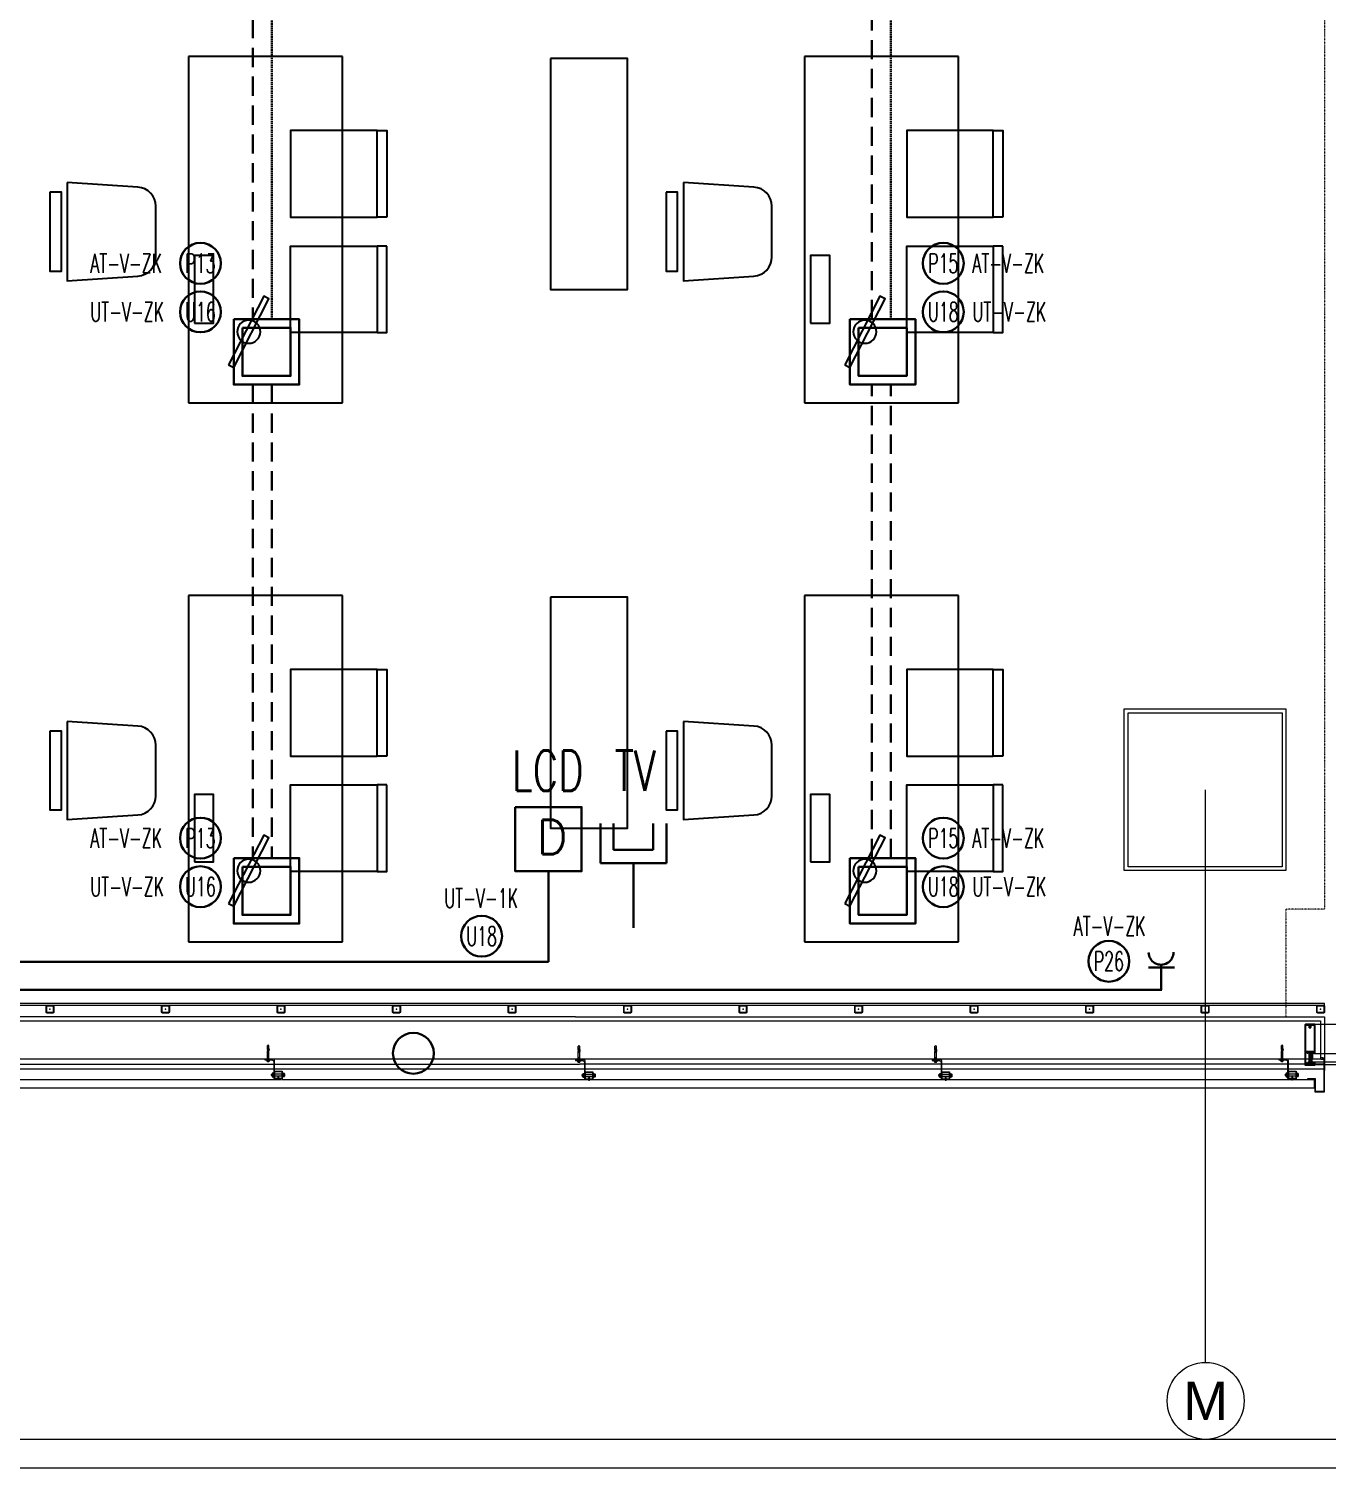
# Model space of a CAD drawing. Extents: x -1439 to 34962, y -872 to 8330.
# Drawn here: x 4630 to 5304, y 0 to 748 of the extents above; entities that cross this region are included whole.
import ezdxf
from ezdxf.enums import TextEntityAlignment as Align

# ---------------------------------------------------------------- set-up
doc = ezdxf.new("R2010")
doc.units = 0
doc.linetypes.add('DOT2', pattern=[0.125, 0, -0.125])
doc.linetypes.add('HIDDEN', pattern=[0.375, 0.25, -0.125])
doc.layers.get('0').update_dxf_attribs({"color": 9, "lineweight": 9})
for name, color, linetype, lineweight in [('00', 9, 'Continuous', 9), ('01', 9, 'Continuous', 9), ('05', 9, 'Continuous', 9), ('06D', 9, 'Continuous', 9), ('10', 9, 'Continuous', 9), ('10A', 9, 'Continuous', 9), ('11', 9, 'Continuous', 9), ('14', 9, 'Continuous', 9), ('15', 9, 'Continuous', 9), ('20', 9, 'DOT2', 9), ('24', 9, 'Continuous', 9), ('33', 9, 'BATTING', 9), ('40A', 9, 'Continuous', 9), ('E-DATA LCD EKRAN', 7, 'Continuous', 30), ('E-DATA PRİZİ (RJ45)', 7, 'Continuous', 30), ('E-KABLO', 7, 'Continuous', 30), ('E-PRİZ', 7, 'Continuous', 30), ('E-YAZI', 7, 'Continuous', 30)]:
    doc.layers.add(name, color=color, linetype=linetype, lineweight=lineweight)
doc.styles.add('Arial', font='arial.ttf', dxfattribs={"height": 2.5})
doc.styles.add('E-YAZI', font='txttw.shx')
doc.linetypes.add('BATTING', pattern='A,0.0001,-0.1,[134,ltypeshp.shx,S=0.1,R=0,X=-0.1,Y=0],-0.2,[134,ltypeshp.shx,S=0.1,R=180,X=0.1,Y=0],-0.1', length=0.4001)

# ---------------------------------------------------------------- blocks, each defined once
blk = doc.blocks.new('0_aks')
at = {"linetype": 'Continuous'}
blk.add_circle((0, 0), 2, dxfattribs=at)
at = {"style": 'Arial'}
blk.add_attdef('AKS', text='', height=2, dxfattribs=at).set_placement((0, 0), align=Align.MIDDLE_CENTER)
blk = doc.blocks.new('p-aks_vw')
at = {"layer": '24', "ltscale": 2}
blk.add_lwpolyline([(4840, 40), (4840, -257.5)], dxfattribs=at)
at = {"layer": '24', "xscale": 10, "yscale": 10, "zscale": 10}
blk.add_blockref('0_aks', (4840.29, -277.5), dxfattribs=at).add_auto_attribs({'AKS': 'M'})
blk = doc.blocks.new('p-cephe-onkisim')
blk.add_point((-905.45, 37.96))
at = {"layer": '06D'}
for p, q in [((-244.85, 38), (-903.15, 38)), ((-244.85, 17), (-903.15, 17))]:
    blk.add_line(p, q, dxfattribs=at)
at = {"layer": '10', "lineweight": 25, "ltscale": 0.5}
for points in [[(-907.78, 23.62), (-907.4, 23.62), (-907.37, 23.64), (-907.35, 23.62), (-906.9, 23.62), (-906.9, 23.39), (-907.02, 23.39), (-907.02, 23.33), (-906.94, 23.25), (-906.58, 23.25), (-906.58, 23.37), (-906.7, 23.37), (-906.7, 23.58), (-906.15, 23.58), (-906.03, 23.52), (-906, 23.43), (-906, 22.3), (-905.95, 22.25), (-905.85, 22.25), (-905.75, 22.35), (-905.75, 22.44), (-905.7, 22.47), (-905.7, 22.59), (-905.75, 22.62), (-905.7, 22.65), (-905.7, 22.77), (-905.75, 22.8), (-905.7, 22.83), (-905.7, 22.95), (-905.75, 22.98), (-905.7, 23.01), (-905.7, 23.13), (-905.75, 23.16), (-905.7, 23.19), (-905.7, 23.31), (-905.75, 23.34), (-905.7, 23.37), (-905.7, 23.41), (-905.59, 23.6), (-905.5, 23.65), (-905.41, 23.6), (-905.3, 23.41), (-905.3, 23.28), (-905.25, 23.25), (-905.3, 23.22), (-905.3, 23.1), (-905.25, 23.07), (-905.3, 23.04), (-905.3, 22.92), (-905.25, 22.89), (-905.3, 22.86), (-905.3, 22.74), (-905.25, 22.71), (-905.3, 22.68), (-905.3, 22.56), (-905.25, 22.53), (-905.3, 22.5), (-905.3, 22.38), (-905.25, 22.35), (-905.13, 22.25), (-905.05, 22.25), (-905, 22.3), (-905, 23.43), (-904.94, 23.55), (-904.85, 23.58), (-904.28, 23.58), (-904.28, 23.37), (-904.4, 23.37), (-904.4, 23.25), (-904.04, 23.25), (-903.96, 23.33), (-903.96, 23.39), (-904.08, 23.39), (-904.08, 23.62), (-903.64, 23.62), (-903.61, 23.64), (-903.59, 23.62), (-903.14, 23.62), (-903.14, 23.39), (-903.26, 23.39), (-903.26, 23.33), (-903.18, 23.25), (-903, 23.25), (-903, 37.85), (-903.04, 37.95), (-903.15, 38), (-907.85, 38), (-907.97, 37.94), (-908, 37.85), (-908, 23.62)], [(-903.21, 23.85), (-907.79, 23.85), (-907.79, 37.79), (-905.66, 37.79), (-905.61, 37.74), (-905.61, 37.28), (-905.67, 37.22), (-905.72, 37.2), (-905.77, 37.17), (-905.81, 37.13), (-905.85, 37.09), (-905.88, 37.05), (-905.91, 37), (-905.93, 36.95), (-905.95, 36.9), (-905.96, 36.84), (-905.96, 36.79), (-905.95, 36.73), (-905.94, 36.68), (-905.92, 36.62), (-905.9, 36.57), (-905.87, 36.53), (-905.83, 36.49), (-905.79, 36.45), (-905.68, 36.44), (-905.63, 36.52), (-905.63, 36.66), (-905.66, 36.68), (-905.68, 36.68), (-905.72, 36.78), (-905.68, 36.92), (-905.66, 36.92), (-905.64, 36.93), (-905.62, 37), (-905.49, 37.04), (-905.39, 37), (-905.38, 36.93), (-905.35, 36.92), (-905.34, 36.93), (-905.3, 36.78), (-905.34, 36.68), (-905.35, 36.68), (-905.38, 36.67), (-905.39, 36.65), (-905.39, 36.52), (-905.32, 36.43), (-905.23, 36.45), (-905.19, 36.49), (-905.15, 36.53), (-905.12, 36.57), (-905.09, 36.62), (-905.08, 36.68), (-905.06, 36.73), (-905.06, 36.79), (-905.06, 36.84), (-905.07, 36.9), (-905.08, 36.95), (-905.11, 37), (-905.13, 37.05), (-905.17, 37.09), (-905.21, 37.13), (-905.25, 37.17), (-905.3, 37.2), (-905.35, 37.22), (-905.41, 37.28), (-905.41, 37.74), (-905.36, 37.79), (-903.21, 37.79), (-903.21, 23.85)], [(-908, 23.62), (-908, 17.15), (-907.95, 17.04), (-907.85, 17), (-903.15, 17), (-903.04, 17.05), (-903, 17.15), (-903, 18.2), (-903.11, 18.2), (-903.22, 17.88), (-903.2, 17.82), (-903.11, 17.79), (-903.11, 17.18), (-903.16, 17.13), (-907.84, 17.13), (-907.89, 17.18), (-907.89, 17.79), (-907.8, 17.82), (-907.78, 17.88), (-907.78, 23.62)]]:
    blk.add_lwpolyline(points, dxfattribs=at)
for points in [[(-905, 22.22), (-905.18, 22.22), (-905.28, 22.28), (-905.31, 22.42), (-905.3, 22.59), (-905.29, 22.76), (-905.29, 22.84), (-905.26, 22.87), (-905.3, 22.9), (-905.3, 22.94), (-905.31, 23.12), (-905.31, 23.17), (-905.33, 23.23), (-905.41, 23.37), (-905.5, 23.42), (-905.59, 23.37), (-905.67, 23.23), (-905.69, 23.17), (-905.69, 23.12), (-905.7, 22.94), (-905.7, 22.9), (-905.73, 22.87), (-905.71, 22.84), (-905.71, 22.76), (-905.7, 22.59), (-905.69, 22.42), (-905.73, 22.27), (-905.82, 22.22), (-906, 22.22), (-906, 19.39), (-905.98, 19.31), (-905.87, 19.07), (-905.87, 19.04), (-905.9, 19.03), (-905.97, 19.04), (-905.99, 19.03), (-906, 18.98), (-906, 18.44), (-905.9, 18.34), (-905.79, 18.37), (-905.77, 18.48), (-905.84, 18.48), (-905.87, 18.51), (-905.87, 18.8), (-905.84, 18.87), (-905.53, 19.18), (-905.5, 19.19), (-905.46, 19.18), (-905.16, 18.87), (-905.13, 18.8), (-905.13, 18.51), (-905.16, 18.48), (-905.24, 18.48), (-905.21, 18.37), (-905.14, 18.34), (-905.03, 18.37), (-905, 18.44), (-905, 19.01), (-905.03, 19.04), (-905.1, 19.03), (-905.12, 19.04), (-905.13, 19.07), (-905.02, 19.31), (-905, 19.39)], [(-907.57, 18.06), (-907.45, 18.06), (-907.45, 18.12), (-907.53, 18.2), (-907.75, 18.2), (-907.75, 17.83), (-907.75, 17.8), (-907.77, 17.77), (-907.83, 17.74), (-907.85, 17.69), (-907.77, 17.53), (-907.7, 17.39), (-907.63, 17.22), (-907.6, 17.21), (-907.57, 17.22), (-907.55, 17.26), (-907.55, 17.6), (-907.5, 17.65), (-906.58, 17.65), (-906.48, 17.75), (-906.48, 17.9), (-906.38, 18), (-905.53, 18), (-905.5, 18.02), (-905.48, 18), (-904.62, 18), (-904.52, 17.9), (-904.52, 17.75), (-904.42, 17.65), (-903.5, 17.65), (-903.45, 17.6), (-903.45, 17.26), (-903.43, 17.22), (-903.4, 17.21), (-903.36, 17.23), (-903.29, 17.42), (-903.24, 17.52), (-903.15, 17.7), (-903.17, 17.73), (-903.23, 17.77), (-903.25, 17.8), (-903.25, 17.82), (-903.15, 18.2), (-903.47, 18.2), (-903.55, 18.12), (-903.55, 18.06), (-903.43, 18.06), (-903.43, 17.9), (-903.53, 17.8), (-904.37, 17.8), (-904.37, 18.06), (-904.25, 18.06), (-904.25, 18.12), (-904.33, 18.2), (-906.67, 18.2), (-906.75, 18.12), (-906.75, 18.06), (-906.63, 18.06), (-906.63, 17.8), (-907.47, 17.8), (-907.57, 17.9)], [(-904.58, 21.55), (-904.62, 21.54), (-905, 21.49), (-905, 21.6), (-904.95, 21.65), (-904.92, 21.67), (-904.61, 21.67), (-904.46, 21.76), (-904.42, 21.87), (-904.39, 22.2), (-904.38, 22.22), (-904.35, 22.23), (-904.33, 22.21), (-904.33, 21.86), (-904.33, 21.85), (-904.34, 21.8), (-904.36, 21.76), (-904.38, 21.71), (-904.41, 21.67), (-904.45, 21.63), (-904.49, 21.6), (-904.53, 21.58)], [(-904.58, 20.67), (-904.62, 20.66), (-905, 20.61), (-905, 20.72), (-904.95, 20.77), (-904.92, 20.79), (-904.61, 20.79), (-904.46, 20.88), (-904.42, 20.99), (-904.39, 21.32), (-904.38, 21.34), (-904.35, 21.35), (-904.33, 21.33), (-904.33, 20.98), (-904.33, 20.97), (-904.34, 20.92), (-904.36, 20.88), (-904.38, 20.83), (-904.41, 20.79), (-904.45, 20.75), (-904.49, 20.72), (-904.53, 20.7)], [(-904.58, 19.79), (-904.62, 19.78), (-905, 19.73), (-905, 19.84), (-904.95, 19.89), (-904.92, 19.91), (-904.61, 19.91), (-904.46, 20), (-904.42, 20.11), (-904.39, 20.44), (-904.38, 20.46), (-904.35, 20.47), (-904.33, 20.45), (-904.33, 20.1), (-904.33, 20.09), (-904.34, 20.04), (-904.36, 20), (-904.38, 19.95), (-904.41, 19.91), (-904.45, 19.87), (-904.49, 19.84), (-904.53, 19.82)]]:
    blk.add_lwpolyline(points, close=True, dxfattribs=at)
at = {"layer": '10A', "linetype": 'Continuous'}
blk.add_lwpolyline([(-908, 17.46), (-908, 17.15), (-908.05, 17.04), (-908.15, 17), (-907.85, 17), (-907.96, 17.05), (-908, 17.15), (-908, 17.46)], dxfattribs=at)
at = {"layer": '15', "linetype": 'Continuous'}
blk.add_lwpolyline([(-741.43, 23), (-741.43, 18.5), (-904.33, 18.5), (-904.33, 23)], close=True, dxfattribs=at)
blk = doc.blocks.new('p-cephe-onkisim-toplam')
blk.add_blockref('p-cephe-onkisim', (0, 0))
blk = doc.blocks.new('p-kolon-80x80-vw')
at = {"layer": '01'}
blk.add_lwpolyline([(-40, -40), (-40, 40), (40, 40), (40, -40)], close=True, dxfattribs=at)
blk = doc.blocks.new('m-vw-sandalye-02')
at = {"lineweight": -3, "ltscale": 0.5}
for points in [[(-22.5, 0), (-22.5, -5), (22.5, -5), (22.5, 0)], [(-22.5, -5), (22.5, -5), (22.5, -50), (-22.5, -50)]]:
    blk.add_lwpolyline(points, close=True, dxfattribs=at)
blk = doc.blocks.new('m-vw-sandalye')
at = {"lineweight": -3, "ltscale": 0.5}
blk.add_lwpolyline([(-20.5, 0), (20.5, 0), (20.5, -6), (-20.5, -6)], close=True, dxfattribs=at)
blk.add_lwpolyline([(-25.5, -9), (25.5, -9), (23.11, -45.65, -0.395265), (13.13, -55), (-13.13, -55, -0.395265), (-23.11, -45.65)], format="xyb", close=True, dxfattribs=at)
blk = doc.blocks.new('m-vw-çalışma-p-01')
at = {"lineweight": -3, "ltscale": 0.5}
for p, q in [((11.93, 179.03), (91.93, 179.03)), ((11.93, -0.97), (11.93, 179.03)), ((91.93, 179.03), (91.93, -0.97)), ((91.93, -0.97), (11.93, -0.97))]:
    blk.add_line(p, q, dxfattribs=at)
for points in [[(32.8, 159.16), (35.47, 160.53), (53.74, 124.95), (51.08, 123.58)], [(15, 137.5), (25, 137.5), (25, 102.5), (15, 102.5)]]:
    blk.add_lwpolyline(points, close=True, dxfattribs=at)
blk.add_circle((43.27, 142.05), 6, dxfattribs=at)
at = {"lineweight": -3, "ltscale": 0.5, "xscale": -1, "rotation": 270}
blk.add_blockref('m-vw-sandalye-02', (115, 120), dxfattribs=at)
at = {"lineweight": -3, "rotation": 90}
blk.add_blockref('m-vw-sandalye', (-60, 90), dxfattribs=at)
at = {"lineweight": -3, "ltscale": 0.5, "rotation": 270}
blk.add_blockref('m-vw-sandalye-02', (115, 60), dxfattribs=at)
blk = doc.blocks.new('m-çalışma dolap modül')
at = {"lineweight": -3, "ltscale": 0.5}
blk.add_lwpolyline([(0, 40), (120, 40), (120, 0), (0, 0)], close=True, dxfattribs=at)
blk = doc.blocks.new('cxvxv')
for p, q in [((-21988.4, 8560.98, 0), (-21988.4, 8560.32, 0)), ((-21988.4, 8560.32, 0), (-21986.64, 8560.32, 0)), ((-21986.86, 8561.07, 0), (-21988.18, 8561.07, 0)), ((-21988.02, 8561.25, 0), (-21987.03, 8561.3, 0)), ((-21988.02, 8561.25, 0), (-21988, 8561.26, 0)), ((-21988, 8561.23, 0), (-21988.02, 8561.25, 0)), ((-21988.02, 8561.13, 0), (-21987.03, 8561.19, 0)), ((-21988.02, 8561.13, 0), (-21988, 8561.14, 0)), ((-21988, 8561.11, 0), (-21988.02, 8561.13, 0)), ((-21988.02, 8560.32, 0), (-21987.02, 8560.32, 0)), ((-21988.02, 8560.28, 0), (-21988.02, 8560.32, 0)), ((-21988.02, 8560.11, 0), (-21988.02, 8555.61, 0)), ((-21988, 8561.3, 0), (-21987.94, 8561.35, 0)), ((-21988, 8561.26, 0), (-21988, 8561.3, 0)), ((-21988, 8561.14, 0), (-21988, 8561.23, 0)), ((-21988, 8561.07, 0), (-21988, 8561.11, 0)), ((-21987.96, 8560.98, 0), (-21987.96, 8560.32, 0)), ((-21987.54, 8561.35, 0), (-21987.94, 8561.35, 0)), ((-21987.7, 8561.05, 0), (-21987.7, 8561.08, 0)), ((-21987.7, 8561.07, 0), (-21987.7, 8561.07, 0)), ((-21987.54, 8561.35, 0), (-21987.1, 8561.35, 0)), ((-21987.03, 8561.3, 0), (-21987.1, 8561.35, 0)), ((-21987.08, 8560.64, 0), (-21987.08, 8560.98, 0)), ((-21987.08, 8560.64, 0), (-21987.08, 8560.32, 0)), ((-21987.06, 8560.32, 0), (-21987.06, 8560.28, 0)), ((-21987.06, 8555.61, 0), (-21987.06, 8560.11, 0)), ((-21987.05, 8561.32, 0), (-21987.03, 8561.3, 0)), ((-21987.03, 8561.3, 0), (-21987.05, 8561.28, 0)), ((-21987.03, 8561.3, 0), (-21987.05, 8561.29, 0)), ((-21987.05, 8561.28, 0), (-21987.05, 8561.2, 0)), ((-21987.05, 8561.2, 0), (-21987.03, 8561.19, 0)), ((-21987.03, 8561.19, 0), (-21987.05, 8561.17, 0)), ((-21987.05, 8561.17, 0), (-21987.05, 8561.08, 0)), ((-21987.05, 8561.08, 0), (-21987.03, 8561.07, 0)), ((-21987.02, 8560.32, 0), (-21987.02, 8560.28, 0)), ((-21987.02, 8555.61, 0), (-21987.02, 8560.11, 0)), ((-21986.64, 8560.32, 0), (-21986.64, 8560.98, 0)), ((-21988.4, 8555.4, 0), (-21986.64, 8555.4, 0)), ((-21988.4, 8554.74, 0), (-21988.4, 8555.4, 0)), ((-21986.86, 8554.65, 0), (-21988.17, 8554.65, 0)), ((-21988.02, 8555.44, 0), (-21988.02, 8555.4, 0)), ((-21988.02, 8555.4, 0), (-21987.02, 8555.4, 0)), ((-21987.96, 8554.74, 0), (-21987.96, 8555.4, 0)), ((-21987.08, 8555.08, 0), (-21987.08, 8555.4, 0)), ((-21987.08, 8555.08, 0), (-21987.08, 8554.74, 0)), ((-21987.06, 8555.4, 0), (-21987.06, 8555.44, 0)), ((-21987.02, 8555.4, 0), (-21987.02, 8555.44, 0)), ((-21986.64, 8555.4, 0), (-21986.64, 8554.74, 0))]:
    blk.add_line(p, q)
at = {"elevation": 0}
for points in [[(-21986.3, 8560.11), (-21988.7, 8560.11), (-21988.7, 8560.28), (-21986.3, 8560.28)], [(-21986.3, 8555.61), (-21988.7, 8555.61), (-21988.7, 8555.44), (-21986.3, 8555.44)]]:
    blk.add_lwpolyline(points, close=True, dxfattribs=at)
for points in [[(-21987.98, 8560.28), (-21987.98, 8560.32)], [(-21987.98, 8560.11), (-21987.98, 8555.61)], [(-21987.98, 8555.44), (-21987.98, 8555.4)]]:
    blk.add_lwpolyline(points, dxfattribs=at)
for centre, radius, start, end in [((-21988.18, 8560.75, 0), 0.315, 45.8497, 134.1503), ((-21987.52, 8559.95, 0), 1.12, 66.87008, 113.12992), ((-21987.52, 8559.95, 0), 1.12, 66.87008, 113.12992), ((-21986.86, 8560.76, 0), 0.313, 45.44896, 134.55104), ((-21988.18, 8554.97, 0), 0.315, 225.8497, 314.1503), ((-21987.52, 8555.77, 0), 1.12, 246.87008, 293.12992), ((-21987.52, 8555.77, 0), 1.12, 246.87008, 293.12992), ((-21986.86, 8554.96, 0), 0.313, 225.44896, 314.55104)]:
    blk.add_arc(centre, radius, start, end)
blk = doc.blocks.new('VIDA')
for p, q in [((-18072, 6523.9), (-18071.9, 6524)), ((-18071.9, 6523.8), (-18072, 6523.9)), ((-18071.9, 6524), (-18070.1, 6524.7)), ((-18069.6, 6522.9), (-18071.9, 6523.8)), ((-18069.7, 6524.9), (-18070.6, 6523.2)), ((-18070.6, 6523.2), (-18070.1, 6524.7)), ((-18070.1, 6524.7), (-18069.9, 6525.1)), ((-18069.9, 6525.1), (-18070.1, 6524.1)), ((-18070.1, 6524.1), (-18070, 6524.3)), ((-18070, 6524.3), (-18069.8, 6525.1)), ((-18069.9, 6525.1), (-18069.8, 6525.1)), ((-18069.8, 6525.1), (-18069.7, 6524.9)), ((-18069.7, 6524.9), (-18069.3, 6525)), ((-18069.6, 6522.8), (-18069.1, 6525)), ((-18069.6, 6522.8), (-18069.6, 6522.9)), ((-18069.4, 6522.4), (-18069.6, 6522.8)), ((-18068.9, 6525.3), (-18069.4, 6522.4)), ((-18069.3, 6522.4), (-18069.4, 6522.4)), ((-18069.3, 6522.4), (-18068.9, 6525.3)), ((-18069.3, 6525), (-18069.1, 6525)), ((-18069.1, 6522.8), (-18069.3, 6522.4)), ((-18069.1, 6525), (-18068.9, 6525.3)), ((-18068.7, 6522.8), (-18069.1, 6522.8)), ((-18068.9, 6525.3), (-18068.9, 6525.3)), ((-18068.9, 6525.3), (-18068.7, 6525)), ((-18068.7, 6522.8), (-18068.2, 6525)), ((-18068.7, 6525), (-18068.2, 6525)), ((-18068.5, 6522.4), (-18068.7, 6522.8)), ((-18068, 6525.3), (-18068.5, 6522.4)), ((-18068.4, 6522.4), (-18068.5, 6522.4)), ((-18068.4, 6522.4), (-18067.9, 6525.3)), ((-18068.2, 6522.8), (-18068.4, 6522.4)), ((-18068.2, 6522.8), (-18068.4, 6522.4)), ((-18068.2, 6525), (-18068, 6525.3)), ((-18067.7, 6525), (-18068.2, 6522.8)), ((-18067.7, 6522.8), (-18068.2, 6522.8)), ((-18067.9, 6525.3), (-18068, 6525.3)), ((-18067.9, 6525.3), (-18067.7, 6525)), ((-18067.7, 6522.8), (-18067.2, 6525)), ((-18067.7, 6525), (-18067.2, 6525)), ((-18067.5, 6522.4), (-18067.7, 6522.8)), ((-18067, 6525.3), (-18067.5, 6522.4)), ((-18067.4, 6522.4), (-18067.5, 6522.4)), ((-18067.4, 6522.4), (-18066.9, 6525.3)), ((-18067.2, 6522.8), (-18067.4, 6522.4)), ((-18067.2, 6522.8), (-18067.4, 6522.4)), ((-18067.2, 6525), (-18067, 6525.3)), ((-18066.7, 6525), (-18067.2, 6522.8)), ((-18066.7, 6522.8), (-18067.2, 6522.8)), ((-18066.9, 6525.3), (-18067, 6525.3)), ((-18066.9, 6525.3), (-18066.7, 6525)), ((-18066.3, 6525), (-18066.7, 6525)), ((-18066.7, 6522.8), (-18066.3, 6525)), ((-18066.5, 6522.4), (-18066.7, 6522.8)), ((-18066.1, 6525.3), (-18066.5, 6522.4)), ((-18066.5, 6522.4), (-18066, 6525.3)), ((-18066.3, 6522.8), (-18066.5, 6522.4)), ((-18066.3, 6522.8), (-18066.5, 6522.4)), ((-18066.5, 6522.4), (-18066.5, 6522.4)), ((-18066.3, 6525), (-18066.1, 6525.3)), ((-18065.8, 6525), (-18066.3, 6522.8)), ((-18066.3, 6522.8), (-18065.8, 6522.8)), ((-18066, 6525.3), (-18066.1, 6525.3)), ((-18066, 6525.3), (-18065.8, 6525)), ((-18065.8, 6522.8), (-18065.3, 6525)), ((-18065.8, 6525), (-18065.3, 6525)), ((-18065.6, 6522.4), (-18065.8, 6522.8)), ((-18065.1, 6525.3), (-18065.6, 6522.4)), ((-18065.5, 6522.4), (-18065.6, 6522.4)), ((-18065.5, 6522.4), (-18065, 6525.3)), ((-18065.3, 6522.8), (-18065.5, 6522.4)), ((-18065.3, 6522.8), (-18065.5, 6522.4)), ((-18065.3, 6525), (-18065.1, 6525.3)), ((-18064.8, 6525), (-18065.3, 6522.8)), ((-18064.8, 6522.8), (-18065.3, 6522.8)), ((-18065.1, 6525.3), (-18065, 6525.3)), ((-18065, 6525.3), (-18064.8, 6525)), ((-18064.8, 6525), (-18064.3, 6525)), ((-18064.8, 6522.8), (-18064.3, 6525)), ((-18064.6, 6522.4), (-18064.8, 6522.8)), ((-18064.1, 6525.3), (-18064.6, 6522.4)), ((-18064.5, 6522.4), (-18064.6, 6522.4)), ((-18064.5, 6522.4), (-18064, 6525.3)), ((-18064.3, 6522.8), (-18064.5, 6522.4)), ((-18064.3, 6522.8), (-18064.5, 6522.4)), ((-18064.3, 6525), (-18064.1, 6525.3)), ((-18063.8, 6525), (-18064.3, 6522.8)), ((-18063.8, 6522.8), (-18064.3, 6522.8)), ((-18064, 6525.3), (-18064.1, 6525.3)), ((-18064, 6525.3), (-18063.8, 6525)), ((-18063.8, 6522.8), (-18062, 6525)), ((-18062, 6525), (-18063.8, 6525)), ((-18063.6, 6522.4), (-18063.8, 6522.8)), ((-18063.6, 6522.4), (-18061.7, 6525.3)), ((-18061.8, 6525.3), (-18063.6, 6522.4)), ((-18062, 6522.8), (-18063.6, 6522.4)), ((-18062, 6522.8), (-18063.6, 6522.4)), ((-18063.6, 6522.4), (-18063.6, 6522.4)), ((-18061.5, 6525), (-18063.4, 6522.8)), ((-18063.4, 6522.8), (-18061.5, 6522.8)), ((-18061.7, 6525.3), (-18063.2, 6525.3)), ((-18062.7, 6522.4), (-18061.5, 6522.8)), ((-18062.6, 6522.4), (-18062.1, 6525.3)), ((-18062.4, 6522.8), (-18062.6, 6522.4)), ((-18062.4, 6522.8), (-18062.6, 6522.4)), ((-18062.6, 6522.4), (-18061.3, 6522.4)), ((-18062.4, 6525), (-18062.2, 6525.3)), ((-18061.5, 6525), (-18062.4, 6525)), ((-18061.5, 6522.8), (-18062.4, 6525)), ((-18061.9, 6525), (-18062.4, 6522.8)), ((-18061.9, 6522.8), (-18062.4, 6522.8)), ((-18062.2, 6525.3), (-18062.1, 6525.3)), ((-18062.2, 6525.3), (-18061.3, 6522.4)), ((-18062.1, 6525.3), (-18061.9, 6525)), ((-18062, 6525), (-18061.8, 6525.3)), ((-18061.9, 6525), (-18061.4, 6525)), ((-18061.9, 6522.8), (-18061.4, 6525)), ((-18061.7, 6522.4), (-18061.9, 6522.8)), ((-18061.2, 6525.3), (-18061.7, 6522.4)), ((-18061.7, 6525.3), (-18061.5, 6525)), ((-18061.6, 6522.4), (-18061.7, 6522.4)), ((-18061.6, 6522.4), (-18061.2, 6525.3)), ((-18061.4, 6522.8), (-18061.6, 6522.4)), ((-18061.4, 6522.8), (-18061.6, 6522.4)), ((-18061.4, 6525), (-18061.2, 6525.3)), ((-18061, 6525), (-18061.4, 6522.8)), ((-18060.9, 6522.8), (-18061.4, 6522.8)), ((-18061.2, 6525.3), (-18061, 6525)), ((-18061.2, 6525.3), (-18061.2, 6525.3)), ((-18061, 6525), (-18060.5, 6525)), ((-18060.9, 6522.8), (-18060.5, 6525)), ((-18060.7, 6522.4), (-18060.9, 6522.8)), ((-18060.7, 6522.4), (-18060.2, 6525.3)), ((-18060.3, 6525.3), (-18060.7, 6522.4)), ((-18060.5, 6522.8), (-18060.7, 6522.4)), ((-18060.5, 6522.8), (-18060.7, 6522.4)), ((-18060.7, 6522.4), (-18060.7, 6522.4)), ((-18060.5, 6525), (-18060.3, 6525.3)), ((-18060, 6525), (-18060.5, 6522.8)), ((-18060.5, 6522.8), (-18060, 6522.8)), ((-18060.3, 6525.3), (-18060.2, 6525.3)), ((-18060.2, 6525.3), (-18060, 6525)), ((-18060, 6525), (-18059.5, 6525)), ((-18060, 6522.8), (-18059.5, 6525)), ((-18059.8, 6522.4), (-18060, 6522.8)), ((-18059.3, 6525.3), (-18059.8, 6522.4)), ((-18059.7, 6522.4), (-18059.8, 6522.4)), ((-18059.7, 6522.4), (-18059.2, 6525.3)), ((-18059.5, 6522.8), (-18059.7, 6522.4)), ((-18059.5, 6522.8), (-18059.7, 6522.4)), ((-18059.5, 6525), (-18059.3, 6525.3)), ((-18059.2, 6524), (-18059.5, 6522.8)), ((-18059.5, 6522.8), (-18059.2, 6522.8)), ((-18059.3, 6525.3), (-18059.2, 6525.3)), ((-18058.1, 6526.6), (-18059.2, 6526.6)), ((-18059.2, 6521.2), (-18059.2, 6526.6)), ((-18058.1, 6521.2), (-18059.2, 6521.2))]:
    blk.add_line(p, q)
for points in [[(-18068.7, 6525), (-18069.1, 6522.8)], [(-18057.2, 6524.3), (-18057.5, 6524), (-18057.5, 6523.8), (-18057.2, 6523.5)]]:
    blk.add_lwpolyline(points)
for centre, start, end in [((-18062.4, 6523.6), 7.50951, 35.24269), ((-18062.4, 6524.2), 324.75731, 352.49049)]:
    blk.add_arc(centre, 5.21, start, end)
blk = doc.blocks.new('çelik dübel')
at = {"ltscale": 7}
for p, q in [((-87.2, -2), (-85, 2)), ((-85, -6), (-85, 2)), ((-68, 2), (-85, 2)), ((-75, -6), (-75, 2)), ((-70, -6), (-70, 2)), ((-68, 3), (-58, 2)), ((-68, -7), (-68, 3)), ((-58, -6), (-58, 2)), ((-8.5, 2), (-58, 2)), ((-53, 1.5), (-58, 1.5)), ((-53, -6), (-53, 2)), ((-25, -6), (-25, 2)), ((-25, -6), (-23.9, 2)), ((-23, -6), (-21.9, 2)), ((-21, -6), (-19.9, 2)), ((-19, -6), (-17.9, 2)), ((-17, -6), (-15.9, 2)), ((-85, -6), (-87.2, -2)), ((-68, -6), (-85, -6)), ((-68, -7), (-58, -6)), ((-53, -5.5), (-58, -5.5)), ((-8.5, -6), (-58, -6))]:
    blk.add_line(p, q, dxfattribs=at)
for p, q in [((-15, -6), (-13.9, 2)), ((-13, -6), (-11.9, 2)), ((-11, -6), (-10, 1.1)), ((-10, -9), (-10, 5)), ((-9, 5), (-10, 5)), ((-10, 3), (-10, 5)), ((-9, -9), (-9, 5)), ((-8.5, 2), (-8.5, 3)), ((-8.5, -4), (-8.5, 0)), ((-5, 4), (-7.5, 4)), ((-5, 1), (-7.5, 1)), ((-4, 2), (-4, 3)), ((-1, 2), (-4, 2)), ((-4, -4), (-4, 0)), ((-3, -6), (-1.9, 2)), ((-1, -6), (0, 1.1)), ((0, -5), (0, 1)), ((-10, -7), (-10, -9.1)), ((-9, -9), (-10, -9)), ((-8.5, -6), (-8.5, -7)), ((-5, -5), (-7.5, -5)), ((-5, -8), (-7.5, -8)), ((-4, -6), (-4, -7)), ((-1, -6), (-4, -6))]:
    blk.add_line(p, q)
for points in [[(-68, 0.6), (-67.4, 0.4), (-67, 0.1), (-66.6, -0.3), (-66.2, -0.8), (-65.9, -1.3), (-65.7, -1.9), (-65.4, -2.3), (-65.2, -2.8), (-65, -3.1), (-64.8, -3.3), (-64.6, -3.5), (-64.4, -3.6), (-64.2, -3.5), (-63.9, -3.5), (-63.7, -3.3), (-63.5, -3.1), (-63.2, -2.9), (-62.9, -2.6), (-62.7, -2.3), (-62.4, -2), (-62.1, -1.7), (-61.9, -1.4), (-61.6, -1.1), (-61.4, -0.9), (-61.2, -0.7), (-61, -0.6), (-60.8, -0.5), (-60.6, -0.5), (-60.4, -0.5), (-60.3, -0.7), (-60.1, -0.9), (-59.9, -1.1), (-59.8, -1.5), (-59.6, -1.9), (-59.4, -2.3), (-59.2, -2.7), (-58.9, -3), (-58.7, -3.3), (-58.4, -3.5), (-58, -3.5)], [(-68, -0.5), (-68, -0.5), (-67.9, -0.5), (-67.9, -0.5), (-67.8, -0.5), (-67.8, -0.6), (-67.7, -0.6), (-67.7, -0.6), (-67.6, -0.7), (-67.6, -0.7), (-67.6, -0.8), (-67.5, -0.8), (-67.5, -0.8), (-67.5, -0.9), (-67.4, -0.9), (-67.4, -0.9), (-67.3, -1), (-67.3, -1), (-67.3, -1.1), (-67.2, -1.1), (-67.2, -1.2), (-67.2, -1.2), (-67.1, -1.3), (-67.1, -1.3), (-67.1, -1.4), (-67, -1.4), (-67, -1.5), (-67, -1.5), (-66.9, -1.6), (-66.9, -1.6), (-66.9, -1.7), (-66.9, -1.7), (-66.8, -1.8), (-66.8, -1.9), (-66.8, -1.9), (-66.7, -2), (-66.7, -2), (-66.7, -2.1), (-66.6, -2.2), (-66.6, -2.2), (-66.6, -2.3), (-66.6, -2.3), (-66.5, -2.4), (-66.5, -2.5), (-66.5, -2.5), (-66.4, -2.6), (-66.4, -2.7), (-66.4, -2.7), (-66.3, -2.8), (-66.3, -2.8), (-66.3, -2.9), (-66.3, -3), (-66.2, -3), (-66.2, -3.1), (-66.2, -3.1), (-66.1, -3.2), (-66.1, -3.2), (-66.1, -3.3), (-66, -3.4), (-66, -3.4), (-66, -3.5), (-65.9, -3.5), (-65.9, -3.6), (-65.9, -3.6), (-65.8, -3.7), (-65.8, -3.7), (-65.7, -3.8), (-65.7, -3.8), (-65.7, -3.9), (-65.6, -3.9), (-65.6, -4), (-65.5, -4), (-65.5, -4.1), (-65.4, -4.1), (-65.4, -4.1), (-65.3, -4.2), (-65.3, -4.2), (-65.2, -4.3), (-65.2, -4.3), (-65.1, -4.3), (-65, -4.4), (-65, -4.4), (-64.9, -4.4), (-64.9, -4.4), (-64.8, -4.5), (-64.7, -4.5), (-64.7, -4.5), (-64.6, -4.5), (-64.5, -4.5), (-64.5, -4.5), (-64.4, -4.5), (-64.3, -4.5), (-64.3, -4.5), (-64.2, -4.5), (-64.1, -4.5), (-64.1, -4.5), (-64, -4.5), (-64, -4.5), (-63.9, -4.5), (-63.8, -4.5), (-63.8, -4.5), (-63.7, -4.4), (-63.7, -4.4), (-63.6, -4.4), (-63.6, -4.4), (-63.5, -4.4), (-63.4, -4.3), (-63.4, -4.3), (-63.3, -4.3), (-63.3, -4.3), (-63.3, -4.2), (-63.2, -4.2), (-63.2, -4.2), (-63.1, -4.1), (-63.1, -4.1), (-63, -4.1), (-63, -4), (-62.9, -4), (-62.9, -4), (-62.9, -3.9), (-62.8, -3.9), (-62.8, -3.9), (-62.7, -3.8), (-62.7, -3.8), (-62.7, -3.8), (-62.6, -3.7), (-62.6, -3.7), (-62.5, -3.6), (-62.5, -3.6), (-62.5, -3.6), (-62.4, -3.5), (-62.4, -3.5), (-62.4, -3.5), (-62.3, -3.4), (-62.3, -3.4), (-62.2, -3.3), (-62.2, -3.3), (-62.2, -3.3), (-62.1, -3.2), (-62.1, -3.2), (-62.1, -3.1), (-62, -3.1), (-62, -3.1), (-62, -3), (-61.9, -3), (-61.9, -2.9), (-61.9, -2.9), (-61.8, -2.9), (-61.8, -2.8), (-61.7, -2.8), (-61.7, -2.7), (-61.7, -2.7), (-61.6, -2.6), (-61.6, -2.6), (-61.6, -2.6), (-61.5, -2.5), (-61.5, -2.5), (-61.5, -2.5), (-61.4, -2.4), (-61.4, -2.4), (-61.4, -2.3), (-61.3, -2.3), (-61.3, -2.3), (-61.3, -2.2), (-61.3, -2.2), (-61.2, -2.2), (-61.2, -2.1), (-61.2, -2.1), (-61.1, -2), (-61.1, -2), (-61.1, -2), (-61, -1.9), (-61, -1.9), (-61, -1.9), (-61, -1.9), (-60.9, -1.8), (-60.9, -1.8), (-60.9, -1.8), (-60.9, -1.8), (-60.9, -1.8), (-60.9, -1.7), (-60.8, -1.7), (-60.8, -1.7), (-60.8, -1.7), (-60.8, -1.7), (-60.8, -1.7), (-60.8, -1.8), (-60.7, -1.8), (-60.7, -1.8), (-60.7, -1.8), (-60.7, -1.9), (-60.7, -1.9), (-60.7, -1.9), (-60.6, -2), (-60.6, -2), (-60.6, -2.1), (-60.6, -2.1), (-60.6, -2.1), (-60.5, -2.2), (-60.5, -2.2), (-60.5, -2.3), (-60.5, -2.3), (-60.4, -2.4), (-60.4, -2.5), (-60.4, -2.5), (-60.4, -2.6), (-60.3, -2.6), (-60.3, -2.7), (-60.3, -2.7), (-60.3, -2.8), (-60.2, -2.8), (-60.2, -2.9), (-60.2, -3), (-60.1, -3), (-60.1, -3.1), (-60.1, -3.1), (-60, -3.2), (-60, -3.2), (-59.9, -3.3), (-59.9, -3.4), (-59.9, -3.4), (-59.8, -3.5), (-59.8, -3.5), (-59.7, -3.6), (-59.7, -3.6), (-59.6, -3.7), (-59.6, -3.8), (-59.5, -3.8), (-59.5, -3.9), (-59.4, -3.9), (-59.3, -4), (-59.3, -4), (-59.2, -4.1), (-59.1, -4.2), (-59, -4.2), (-58.9, -4.3), (-58.8, -4.3), (-58.6, -4.4), (-58.4, -4.4), (-58.2, -4.5), (-58, -4.5)]]:
    blk.add_lwpolyline(points)
for centre, start, end in [((-7.5, 3), 90, 180), ((-7.5, 2), 180, 270), ((-7.5, 0), 90, 180), ((-5, 3), 0, 90), ((-5, 2), 270, 0), ((-5, 0), 0, 90), ((-1, 1), 0, 90), ((-7.5, -4), 180, 270), ((-7.5, -6), 90, 180), ((-7.5, -7), 180, 270), ((-5, -4), 270, 0), ((-5, -6), 0, 90), ((-5, -7), 270, 0), ((-1, -5), 270, 0)]:
    blk.add_arc(centre, 1, start, end)
blk = doc.blocks.new('kjdol')
at = {"ltscale": 10, "elevation": -278.89}
blk.add_lwpolyline([(77394.12, 60089.89), (77403.28, 60089.89, 0.460237), (77404.18, 60090.79), (77404.18, 60094.89), (77403.78, 60094.89), (77403.78, 60091.29, -0.414214), (77402.78, 60090.29), (77394.12, 60090.29)], format="xyb", close=True, dxfattribs=at)
at = {"elevation": -249.79}
for points in [[(77397.97, 60089.9), (77397.97, 60085.9), (77393.97, 60085.9), (77393.97, 60089.9)], [(77397.77, 60089.7), (77397.77, 60086.1), (77394.17, 60086.1), (77394.17, 60089.7)]]:
    blk.add_lwpolyline(points, close=True, dxfattribs=at)
blk.add_blockref('cxvxv', (99383.5, 51530.11, -249.79))
at = {"extrusion": (0, 0, -1), "xscale": 0.1000000000058208, "yscale": 0.1000000000058208, "zscale": -0.0999999999999091}
blk.add_blockref('çelik dübel', (-77402.74, 60093.36, 459.25), dxfattribs=at)
at = {"xscale": 0.1000000000058208, "yscale": 0.1000000000058208, "zscale": 0.1000000000058208, "rotation": 180}
blk.add_blockref('VIDA', (75587.75, 60740.29, -249.79), dxfattribs=at)
blk = doc.blocks.new('Prf-40x40')
for points in [[(1.5, -2), (-1.5, -2, -0.414214), (-2, -1.5), (-2, 1.5, -0.414214), (-1.5, 2), (1.5, 2, -0.414214), (2, 1.5), (2, -1.5, -0.414214)], [(1.5, -1.7), (-1.5, -1.7, -0.414214), (-1.7, -1.5), (-1.7, 1.5, -0.414214), (-1.5, 1.7), (1.5, 1.7, -0.414214), (1.7, 1.5), (1.7, -1.5, -0.414214)]]:
    blk.add_lwpolyline(points, format="xyb", close=True)
blk.add_point((0, 0))
blk = doc.blocks.new('E-DÖŞEME BUAT')
at = {"layer": 'E-YAZI', "color": 3}
blk.add_lwpolyline([(-34, 34), (0, 34), (0, 0), (-34, 0)], close=True, dxfattribs=at)
at = {"layer": 'E-YAZI', "color": 5}
blk.add_lwpolyline([(-29.5, 29.5), (-4.5, 29.5), (-4.5, 4.5), (-29.5, 4.5)], close=True, dxfattribs=at)
blk = doc.blocks.new('100_PRİZ')
at = {"layer": 'E-PRİZ', "color": 4}
for p, q in [((-1.22, 2.14), (1.28, 2.14)), ((0, 2.4), (0, 0))]:
    blk.add_line(p, q, dxfattribs=at)
blk.add_arc((0, 3.6), 1.2, 180.7551, 0.7551, dxfattribs=at)
blk = doc.blocks.new('E-LCD+TV')
at = {"layer": 'E-DATA PRİZİ (RJ45)', "color": 1}
for p, q in [((38.5, 77.5), (38.5, 48)), ((48.3, 77.5), (48.3, 57.8)), ((77.8, 77.5), (77.8, 57.8)), ((87.6, 77.5), (87.6, 48)), ((48.3, 57.8), (77.8, 57.8)), ((38.5, 48), (87.6, 48)), ((63, 48), (63, 0)), ((0, 0), (0, 42))]:
    blk.add_line(p, q, dxfattribs=at)
blk.add_lwpolyline([(-24.6, 89.6), (24.6, 89.6), (24.6, 42), (-24.6, 42)], close=True, dxfattribs=at)
at = {"layer": 'E-DATA PRİZİ (RJ45)', "color": 1, "style": 'E-YAZI'}
blk.add_text('D', height=25.6, dxfattribs=at).set_placement((-8.8, 54.6))
at = {"layer": 'E-YAZI', "color": 1, "style": 'E-YAZI', "width": 0.7}
for s, p in [('LCD', (-27, 101.6)), ('TV', (49, 101.6))]:
    blk.add_text(s, height=30, dxfattribs=at).set_placement(p)

msp = doc.modelspace()

# ---------------------------------------------------------------- linework, layer by layer
at = {"layer": '00'}
for points in [[(4915.84, 212.5), (4460.84, 212.5), (4460.84, 227.5), (4460.84, 227.5), (4460.84, 312.5), (4480.84, 312.5), (4480.84, 232.5), (4915.84, 232.5)], [(4915.84, 232.5), (5300.84, 232.5), (5300.84, 212.5), (4915.84, 212.5)]]:
    msp.add_lwpolyline(points, dxfattribs=at)
at = {"layer": '06D', "elevation": -29.1}
msp.add_lwpolyline([(4345.84, 307.5), (4455.84, 307.5), (4455.84, 207.5), (4915.84, 207.5)], dxfattribs=at)
at = {"layer": '06D'}
msp.add_lwpolyline([(5302.17, 212.5, -0.340694), (5302.14, 213.3), (5300.96, 213.3, 0.340694), (5300.99, 212.5)], format="xyb", close=True, dxfattribs=at)
msp.add_lwpolyline([(4915.84, 207.5), (5302.51, 207.5)], dxfattribs=at)
for centre, radius, start, end in [((5302.67, 212.92), 0.653, 144.75805, 220.01273), ((5302.9, 212.92), 0.653, 144.75391, 220.0138), ((5303.17, 212.94), 0.658, 147.54545, 222.37748), ((5303.39, 213), 0.655, 152.60513, 229.05284)]:
    msp.add_arc(centre, radius, start, end, dxfattribs=at)
at = {"layer": '10A'}
for points in [[(5294.11, 202.3), (5294.11, 202), (5297.81, 202), (5297.81, 195.5), (5302.81, 195.5), (5302.81, 206.5), (5302.81, 206.5), (5302.81, 212.5), (5302.51, 212.5), (5302.51, 195.8), (5298.11, 195.8), (5298.11, 202.3), (5294.11, 202.3)], [(4761.14, 197.5), (4454.09, 197.5), (4454.09, 202), (4761.14, 202)], [(4761.47, 202), (5297.56, 202), (5297.56, 197.5)], [(5297.56, 197.5), (4761.14, 197.5)]]:
    msp.add_lwpolyline(points, dxfattribs=at)
at = {"layer": '11'}
msp.add_lwpolyline([(4482.84, 241.5), (4482.84, 240.5), (5302.84, 240.5), (5302.84, 241.5)], close=True, dxfattribs=at)
at = {"layer": '14'}
msp.add_lwpolyline([(5198.84, 394.5), (5282.84, 394.5), (5282.84, 310.5), (5198.84, 310.5)], close=True, dxfattribs=at)
for points in [[(4913.84, 234.5), (4913.84, 234.5), (4482.84, 234.5), (4482.84, 320.5)], [(4913.84, 234.5), (4913.84, 234.5), (5302.84, 234.5), (5302.84, 206.6)]]:
    msp.add_lwpolyline(points, dxfattribs=at)
at = {"layer": '20'}
msp.add_lwpolyline([(5282.84, 3972.5), (5282.84, 3912.5), (5302.84, 3912.5), (5302.84, 290.44), (5282.84, 290.44), (5282.83, 234.5)], dxfattribs=at)
at = {"layer": '33', "ltscale": 0.2}
for points in [[(4343.49, 334.5), (4343.49, 310), (4458.34, 310), (4458.34, 210), (4915.84, 210)], [(5302.51, 210), (4915.84, 210)]]:
    msp.add_lwpolyline(points, dxfattribs=at)
at = {"layer": '40A'}
for points in [[(6995, 0), (0, 0), (0, 4205), (6995, 4205)], [(80, 4190), (6455.06, 4190), (6455.06, 15), (80, 15)]]:
    msp.add_lwpolyline(points, close=True, dxfattribs=at)
at = {"layer": 'E-KABLO', "color": 6, "linetype": 'HIDDEN', "ltscale": 40}
for p, q in [((4746.15, 843), (4746.15, 597)), ((5067.67, 597), (5067.67, 843)), ((4746.15, 563), (4746.15, 317)), ((5067.67, 317), (5067.67, 562.67))]:
    msp.add_line(p, q, dxfattribs=at)
at = {"layer": 'E-KABLO', "color": 4, "linetype": 'HIDDEN', "ltscale": 3}
for p, q in [((4756.15, 843), (4756.15, 597)), ((5077.67, 597), (5077.67, 843))]:
    msp.add_line(p, q, dxfattribs=at)
at = {"layer": 'E-KABLO', "color": 4, "linetype": 'HIDDEN', "ltscale": 40}
for p, q in [((4756.15, 563), (4756.15, 317)), ((5077.67, 317), (5077.67, 562.67))]:
    msp.add_line(p, q, dxfattribs=at)
at = {"layer": 'E-KABLO', "color": 4, "ltscale": 40}
for p, q in [((4899.77, 280.8), (4899.77, 263.12)), ((4899.77, 263.12), (4548.32, 263.12))]:
    msp.add_line(p, q, dxfattribs=at)
at = {"layer": 'E-KABLO', "color": 6, "ltscale": 40}
for p, q in [((4493.16, 248.55), (4808.66, 248.55)), ((4768.75, 248.55), (5218.29, 248.55))]:
    msp.add_line(p, q, dxfattribs=at)
at = {"layer": 'E-KABLO', "color": 7, "linetype": 'Continuous'}
for centre in [(4718.99, 626.01), (5104.84, 626.01), (4718.99, 600.78), (5104.84, 600.78), (4718.99, 327.36), (5104.84, 327.36), (4718.99, 302.14), (5104.84, 302.14), (5190.86, 263.38), (4829.59, 215.57)]:
    msp.add_circle(centre, 10.61, dxfattribs=at)
at = {"layer": 'E-KABLO', "color": 20, "linetype": 'Continuous'}
msp.add_circle((4865.05, 276.41), 10.61, dxfattribs=at)

# ---------------------------------------------------------------- block references
for name, p in [('p-cephe-onkisim-toplam', (6200.84, 192.5)), ('p-kolon-80x80-vw', (5240.84, 352.5))]:
    msp.add_blockref(name, p)
at = {"layer": '05', "lineweight": -3, "xscale": -1}
for name, p, rotation in [('m-vw-çalışma-p-01', (4700.84, 732.5), 180), ('m-vw-çalışma-p-01', (4700.84, 452.5), 180), ('m-çalışma dolap modül', (4940.84, 452.5), 90), ('m-vw-çalışma-p-01', (5020.84, 452.5), 180)]:
    msp.add_blockref(name, p, dxfattribs=dict(at, rotation=rotation))
at = {"layer": '05', "xscale": -1}
for name, p, rotation in [('m-vw-çalışma-p-01', (5020.84, 732.5), 180), ('m-çalışma dolap modül', (4940.84, 732.5), 90)]:
    msp.add_blockref(name, p, dxfattribs=dict(at, rotation=rotation))
at = {"layer": '10'}
for name, p, rotation in [('Prf-40x40', (4640.84, 238.5), 180), ('Prf-40x40', (4700.84, 238.5), 180), ('Prf-40x40', (4760.84, 238.5), 180), ('Prf-40x40', (4820.84, 238.5), 180), ('Prf-40x40', (4880.84, 238.5), 180), ('Prf-40x40', (4940.84, 238.5), 180), ('Prf-40x40', (5000.84, 238.5), 180), ('Prf-40x40', (5060.84, 238.5), 180), ('Prf-40x40', (5120.84, 238.5), 180), ('Prf-40x40', (5180.84, 238.5), 180), ('Prf-40x40', (5240.84, 238.5), 180), ('Prf-40x40', (5300.84, 238.5), 180), ('kjdol', (64847.36, -77191.67, 249.79), 90), ('kjdol', (65008.74, -77191.97, 249.79), 90), ('kjdol', (65194.01, -77191.97, 249.79), 90), ('kjdol', (65374.01, -77191.67, 249.79), 90)]:
    msp.add_blockref(name, p, dxfattribs=dict(at, rotation=rotation))
at = {"layer": '24'}
msp.add_blockref('p-aks_vw', (400.84, 312.5), dxfattribs=at)
at = {"layer": 'E-DATA LCD EKRAN', "color": 1, "xscale": 0.7, "yscale": 0.7, "zscale": 0.7}
msp.add_blockref('E-LCD+TV', (4899.77, 280.8), dxfattribs=at)
at = {"layer": 'E-PRİZ', "xscale": 5.399999999999999, "yscale": 5.399999999999999, "zscale": 5.399999999999999}
msp.add_blockref('100_PRİZ', (5217.97, 248.62), dxfattribs=at)
at = {"layer": 'E-YAZI', "color": 1}
for p in [(4770.34, 563), (5090.34, 563), (4770.34, 283), (5090.34, 283)]:
    msp.add_blockref('E-DÖŞEME BUAT', p, dxfattribs=at)

# ---------------------------------------------------------------- texts
at = {"layer": 'E-KABLO', "color": 3, "linetype": 'Continuous', "style": 'E-YAZI', "width": 0.6}
for s, p in [('P13', (4718.99, 626.01)), ('P15', (5104.84, 626.01)), ('U16', (4718.99, 600.78)), ('U18', (5104.84, 600.78)), ('P13', (4718.99, 327.36)), ('P15', (5104.84, 327.36)), ('U16', (4718.99, 302.14)), ('U18', (5104.84, 302.14)), ('P26', (5190.86, 263.38))]:
    msp.add_text(s, height=10, dxfattribs=at).set_placement(p, align=Align.MIDDLE_CENTER)
at = {"layer": 'E-KABLO', "color": 20, "linetype": 'Continuous', "style": 'E-YAZI', "width": 0.6}
msp.add_text('UT-V-1K', height=10, dxfattribs=at).set_placement((4845.69, 291.15, 0))
msp.add_text('U18', height=10, dxfattribs=at).set_placement((4865.05, 276.41), align=Align.MIDDLE_CENTER)
at = {"layer": 'E-YAZI', "color": 3, "style": 'E-YAZI', "width": 0.6}
for s, p in [('AT-V-ZK', (4661.81, 621.01, 0)), ('AT-V-ZK', (5120.02, 621.01, 0)), ('UT-V-ZK', (4661.81, 595.78, 0)), ('UT-V-ZK', (5120.02, 595.78, 0)), ('AT-V-ZK', (4661.81, 322.36, 0)), ('AT-V-ZK', (5120.02, 322.36, 0)), ('UT-V-ZK', (4661.81, 297.13, 0)), ('UT-V-ZK', (5120.02, 297.13, 0)), ('AT-V-ZK', (5172.65, 276.63, 0))]:
    msp.add_text(s, height=10, dxfattribs=at).set_placement(p)

doc.saveas('drawing.dxf')
